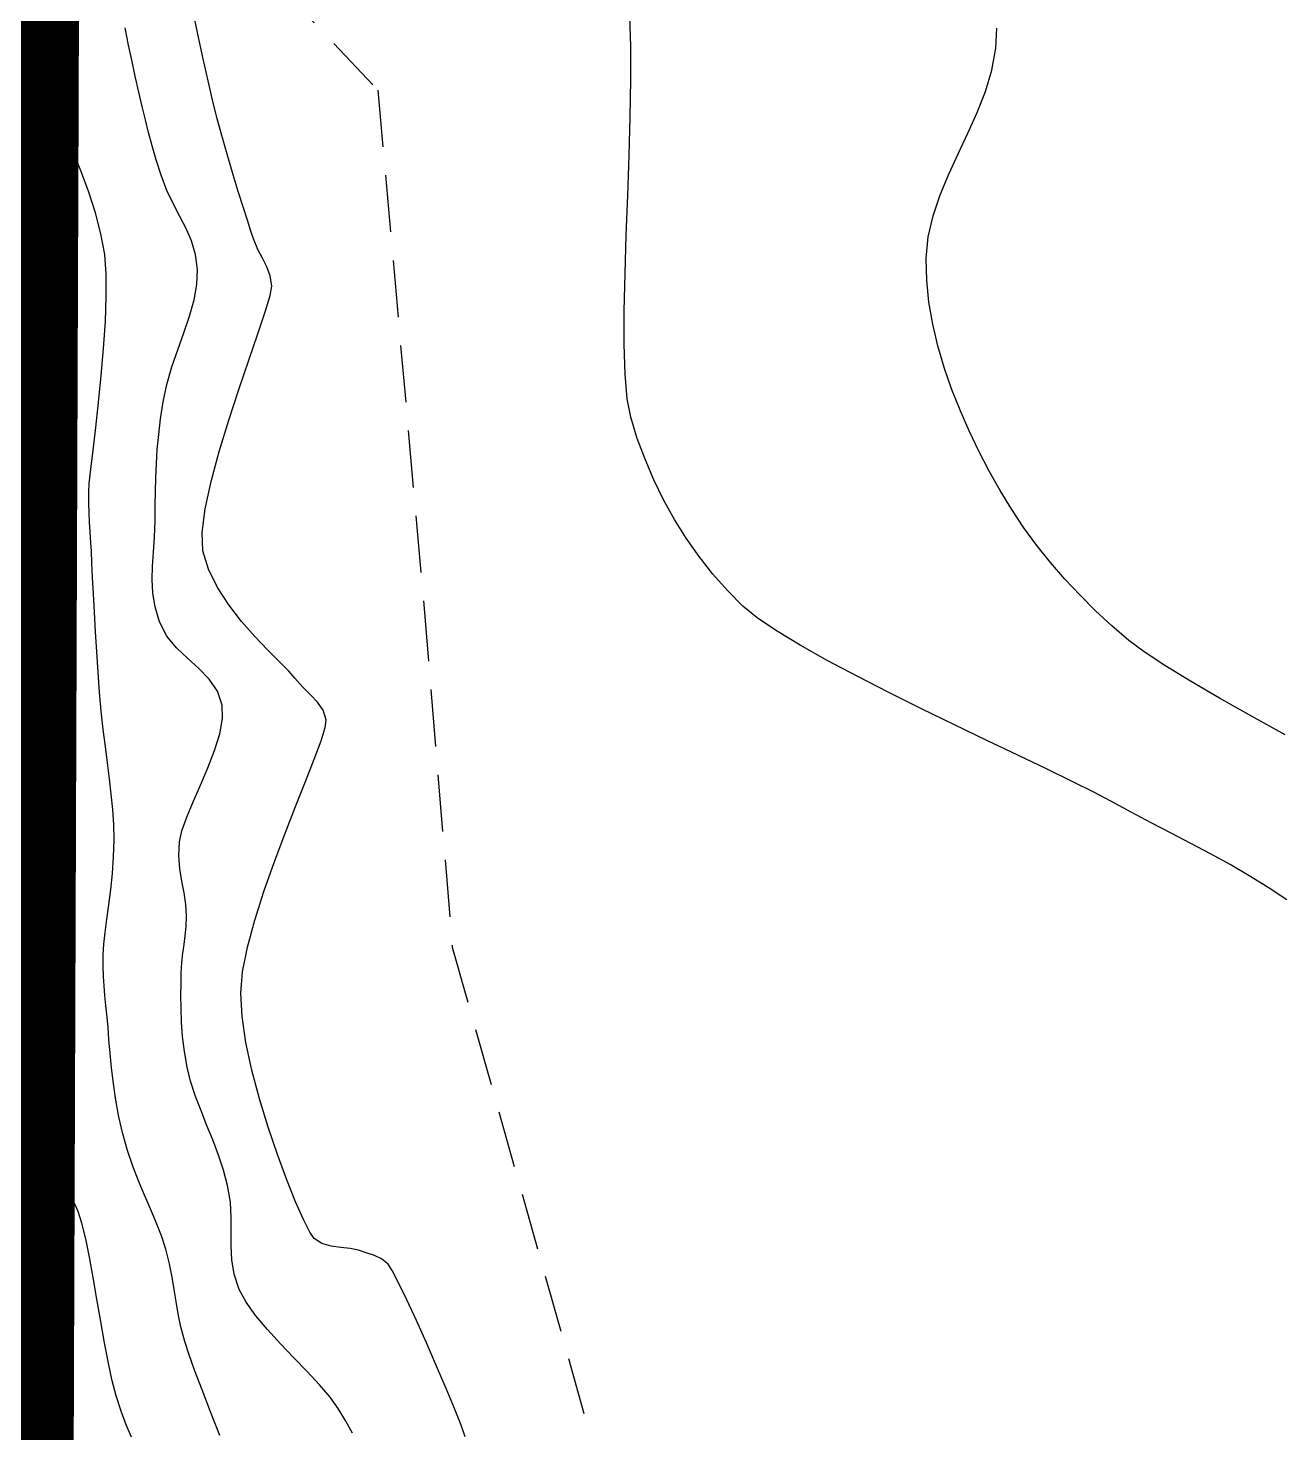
# Model space of a CAD drawing. Header units: feet. Extents: x 26064 to 27719, y 16802 to 28989.
# Drawn here: x 26248.6 to 26317.5, y 17621.1 to 17698.2 of the extents above; entities that cross this region are included whole.
import ezdxf

# ---------------------------------------------------------------- set-up
doc = ezdxf.new("R2010")
doc.units = ezdxf.units.FT
doc.header["$LTSCALE"] = 50
doc.header["$MEASUREMENT"] = 0
for name, pattern in [('DASHED', [0.75, 0.5, -0.25]), ('HIDDEN', [0.375, 0.25, -0.125]), ('HIDN25', [0.0938, 0.0625, -0.0313])]:
    doc.linetypes.add(name, pattern=pattern)
for name, color, linetype in [('CONT-MJR', 160, 'HIDDEN'), ('CONT-MNR', 55, 'HIDN25'), ('DEMO-UTILITY', 1, 'Continuous')]:
    doc.layers.add(name, color=color, linetype=linetype)

msp = doc.modelspace()

# ---------------------------------------------------------------- linework, layer by layer
at = {"layer": 'CONT-MJR', "color": 7}
for p, q in [((26257.87353, 17697.82566, 635), (26257.58428, 17699.24015, 635)), ((26258.15848, 17696.48231, 635), (26257.87353, 17697.82566, 635)), ((26258.42782, 17695.26515, 635), (26258.15848, 17696.48231, 635)), ((26258.67028, 17694.22921, 635), (26258.42782, 17695.26515, 635)), ((26258.93381, 17693.18794, 635), (26258.67028, 17694.22921, 635)), ((26259.21724, 17692.13979, 635), (26258.93381, 17693.18794, 635)), ((26259.51071, 17691.10832, 635), (26259.21724, 17692.13979, 635)), ((26259.80438, 17690.11709, 635), (26259.51071, 17691.10832, 635)), ((26260.08836, 17689.18967, 635), (26259.80438, 17690.11709, 635)), ((26260.3528, 17688.3496, 635), (26260.08836, 17689.18967, 635)), ((26260.58785, 17687.62047, 635), (26260.3528, 17688.3496, 635)), ((26260.78363, 17687.02582, 635), (26260.58785, 17687.62047, 635)), ((26260.93028, 17686.58921, 635), (26260.78363, 17687.02582, 635)), ((26261.16508, 17686.01816, 635), (26260.93028, 17686.58921, 635)), ((26261.41793, 17685.52787, 635), (26261.16508, 17686.01816, 635)), ((26261.65304, 17685.0641, 635), (26261.41793, 17685.52787, 635)), ((26261.83464, 17684.57263, 635), (26261.65304, 17685.0641, 635)), ((26261.92695, 17683.99921, 635), (26261.83464, 17684.57263, 635)), ((26261.57287, 17682.59749, 635), (26261.83944, 17683.49251, 635)), ((26261.83944, 17683.49251, 635), (26261.92695, 17683.99921, 635)), ((26261.16986, 17681.38938, 635), (26261.57287, 17682.59749, 635)), ((26260.67305, 17679.9434, 635), (26261.16986, 17681.38938, 635)), ((26260.12507, 17678.33476, 635), (26260.67305, 17679.9434, 635)), ((26259.56856, 17676.63868, 635), (26260.12507, 17678.33476, 635)), ((26259.04616, 17674.93038, 635), (26259.56856, 17676.63868, 635)), ((26258.60049, 17673.28506, 635), (26259.04616, 17674.93038, 635)), ((26258.2742, 17671.77795, 635), (26258.60049, 17673.28506, 635)), ((26258.10992, 17670.48426, 635), (26258.2742, 17671.77795, 635)), ((26258.15028, 17669.47921, 635), (26258.10992, 17670.48426, 635)), ((26258.45264, 17668.4628, 635), (26258.15028, 17669.47921, 635)), ((26258.94142, 17667.4674, 635), (26258.45264, 17668.4628, 635)), ((26259.56445, 17666.50969, 635), (26258.94142, 17667.4674, 635)), ((26260.26956, 17665.60636, 635), (26259.56445, 17666.50969, 635)), ((26261.00458, 17664.77408, 635), (26260.26956, 17665.60636, 635)), ((26261.71733, 17664.02955, 635), (26261.00458, 17664.77408, 635)), ((26262.35564, 17663.38944, 635), (26261.71733, 17664.02955, 635)), ((26262.86735, 17662.87043, 635), (26262.35564, 17663.38944, 635)), ((26263.20028, 17662.48921, 635), (26262.86735, 17662.87043, 635)), ((26263.6231, 17661.99424, 635), (26263.20028, 17662.48921, 635)), ((26264.04906, 17661.57544, 635), (26263.6231, 17661.99424, 635)), ((26264.4356, 17661.17546, 635), (26264.04906, 17661.57544, 635)), ((26264.74019, 17660.73695, 635), (26264.4356, 17661.17546, 635)), ((26264.92028, 17660.20255, 635), (26264.74019, 17660.73695, 635)), ((26264.63401, 17659.04178, 635), (26264.86461, 17659.7789, 635)), ((26264.86461, 17659.7789, 635), (26264.92028, 17660.20255, 635)), ((26264.26262, 17658.04017, 635), (26264.63401, 17659.04178, 635)), ((26263.7846, 17656.82299, 635), (26264.26262, 17658.04017, 635)), ((26263.2341, 17655.43919, 635), (26263.7846, 17656.82299, 635)), ((26262.64528, 17653.93774, 635), (26263.2341, 17655.43919, 635)), ((26262.05229, 17652.36757, 635), (26262.64528, 17653.93774, 635)), ((26261.4893, 17650.77763, 635), (26262.05229, 17652.36757, 635)), ((26260.99044, 17649.21688, 635), (26261.4893, 17650.77763, 635)), ((26260.58989, 17647.73426, 635), (26260.99044, 17649.21688, 635)), ((26260.32178, 17646.37872, 635), (26260.58989, 17647.73426, 635)), ((26260.22028, 17645.19921, 635), (26260.32178, 17646.37872, 635)), ((26260.29381, 17643.93009, 635), (26260.22028, 17645.19921, 635)), ((26260.51048, 17642.50519, 635), (26260.29381, 17643.93009, 635)), ((26260.84208, 17640.97947, 635), (26260.51048, 17642.50519, 635)), ((26261.26045, 17639.40789, 635), (26260.84208, 17640.97947, 635)), ((26261.73738, 17637.84542, 635), (26261.26045, 17639.40789, 635)), ((26262.24468, 17636.34699, 635), (26261.73738, 17637.84542, 635)), ((26262.75418, 17634.96759, 635), (26262.24468, 17636.34699, 635)), ((26263.23767, 17633.76215, 635), (26262.75418, 17634.96759, 635)), ((26263.66698, 17632.78563, 635), (26263.23767, 17633.76215, 635)), ((26264.01391, 17632.093, 635), (26263.66698, 17632.78563, 635)), ((26264.25028, 17631.73921, 635), (26264.01391, 17632.093, 635)), ((26264.68003, 17631.46243, 635), (26264.25028, 17631.73921, 635)), ((26265.18349, 17631.32164, 635), (26264.68003, 17631.46243, 635)), ((26265.71506, 17631.25524, 635), (26265.18349, 17631.32164, 635)), ((26266.22919, 17631.20163, 635), (26265.71506, 17631.25524, 635)), ((26266.68028, 17631.09921, 635), (26266.22919, 17631.20163, 635)), ((26267.15282, 17630.94317, 635), (26266.68028, 17631.09921, 635)), ((26267.57074, 17630.80311, 635), (26267.15282, 17630.94317, 635)), ((26267.95093, 17630.6186, 635), (26267.57074, 17630.80311, 635)), ((26268.31028, 17630.32921, 635), (26267.95093, 17630.6186, 635)), ((26268.5303, 17629.9897, 635), (26268.31028, 17630.32921, 635)), ((26268.88445, 17629.31164, 635), (26268.5303, 17629.9897, 635)), ((26269.33939, 17628.37144, 635), (26268.88445, 17629.31164, 635)), ((26269.86175, 17627.24546, 635), (26269.33939, 17628.37144, 635)), ((26270.41817, 17626.0101, 635), (26269.86175, 17627.24546, 635)), ((26270.97529, 17624.74174, 635), (26270.41817, 17626.0101, 635)), ((26271.49975, 17623.51675, 635), (26270.97529, 17624.74174, 635)), ((26271.9582, 17622.41152, 635), (26271.49975, 17623.51675, 635)), ((26272.31728, 17621.50244, 635), (26271.9582, 17622.41152, 635)), ((26272.54361, 17620.86588, 635), (26272.31728, 17621.50244, 635))]:
    msp.add_line(p, q, dxfattribs=at)
at = {"layer": 'CONT-MNR', "color": 7}
for p, q in [((26262.10377, 17700.71599, 634), (26267.75329, 17694.75804, 634)), ((26281.63584, 17697.16675, 633), (26281.58236, 17698.79606, 633)), ((26301.65784, 17697.06463, 632), (26301.71452, 17698.16002, 632)), ((26254.26202, 17696.32084, 636), (26254.07374, 17697.21502, 636)), ((26249.45135, 17695.62417, 637), (26249.3258, 17696.14532, 637)), ((26281.59911, 17693.29652, 633), (26281.6371, 17695.31502, 633)), ((26267.75329, 17694.75804, 634), (26270.26389, 17666.53574, 634)), ((26300.63795, 17693.53185, 632), (26301.08663, 17694.68505, 632)), ((26250.06686, 17693.5688, 637), (26249.89811, 17694.02427, 637)), ((26300.12891, 17692.39421, 632), (26300.63795, 17693.53185, 632)), ((26250.68322, 17692.15289, 637), (26250.33785, 17692.93638, 637)), ((26255.16852, 17692.42228, 636), (26254.98945, 17693.12952, 636)), ((26251.07513, 17691.24422, 637), (26250.68322, 17692.15289, 637)), ((26255.36476, 17691.70257, 636), (26255.16852, 17692.42228, 636)), ((26255.59004, 17690.93517, 636), (26255.36476, 17691.70257, 636)), ((26281.45712, 17688.98172, 633), (26281.5348, 17691.16687, 633)), ((26251.88719, 17689.1549, 637), (26251.48574, 17690.23627, 637)), ((26256.52719, 17688.50489, 636), (26256.17397, 17689.24486, 636)), ((26252.55122, 17686.87552, 637), (26252.25163, 17688.02602, 637)), ((26257.22858, 17687.16502, 636), (26256.88803, 17687.82495, 636)), ((26297.94751, 17686.70786, 632), (26298.2144, 17687.86694, 632)), ((26297.86762, 17684.32483, 632), (26297.83784, 17685.52463, 632)), ((26281.27342, 17682.64958, 633), (26281.31349, 17684.66744, 633)), ((26257.66331, 17683.24184, 636), (26257.81972, 17684.09288, 636)), ((26252.69839, 17680.58744, 637), (26252.79654, 17682.05555, 637)), ((26298.47662, 17680.72587, 632), (26298.19518, 17681.92195, 632)), ((26256.4486, 17679.56492, 636), (26256.773, 17680.51333, 636)), ((26281.32154, 17679.17063, 633), (26281.27179, 17680.79877, 633)), ((26252.41885, 17677.62458, 637), (26252.56787, 17679.09164, 637)), ((26255.96126, 17677.64491, 636), (26256.16675, 17678.60682, 636)), ((26252.26519, 17676.24271, 637), (26252.41885, 17677.62458, 637)), ((26255.82403, 17676.71943, 636), (26255.96126, 17677.64491, 636)), ((26251.9994, 17673.96029, 637), (26252.12075, 17675.00246, 637)), ((26255.5633, 17673.48841, 636), (26255.59579, 17674.25634, 636)), ((26283.4279, 17672.27758, 633), (26282.88881, 17673.37908, 633)), ((26251.88371, 17672.08785, 637), (26251.88145, 17672.69593, 637)), ((26255.53214, 17671.93977, 636), (26255.54384, 17672.72135, 636)), ((26284.02315, 17671.20444, 633), (26283.4279, 17672.27758, 633)), ((26251.93218, 17671.05647, 637), (26251.90243, 17671.55897, 637)), ((26251.96755, 17670.52751, 637), (26251.93218, 17671.05647, 637)), ((26255.49066, 17670.22715, 636), (26255.52293, 17671.12824, 636)), ((26284.6727, 17670.16453, 633), (26284.02315, 17671.20444, 633)), ((26252.02595, 17669.45262, 637), (26252.00311, 17669.91927, 637)), ((26285.37471, 17669.16274, 633), (26284.6727, 17670.16453, 633)), ((26255.3823, 17668.64033, 636), (26255.43455, 17669.40681, 636)), ((26252.14128, 17667.11016, 637), (26252.09523, 17668.02048, 637)), ((26255.36164, 17667.90079, 636), (26255.3823, 17668.64033, 636)), ((26255.5259, 17666.39498, 636), (26255.40027, 17667.16131, 636)), ((26270.26389, 17666.53574, 634), (26271.83316, 17647.72094, 634)), ((26307.13734, 17666.1879, 632), (26306.27833, 17667.04139, 632)), ((26252.25528, 17665.03892, 637), (26252.1947, 17666.10711, 637)), ((26255.76626, 17665.57491, 636), (26255.5259, 17666.39498, 636)), ((26256.1642, 17664.79796, 636), (26255.76626, 17665.57491, 636)), ((26308.95784, 17664.56463, 632), (26308.03078, 17665.36248, 632)), ((26256.70103, 17664.14557, 636), (26256.1642, 17664.79796, 636)), ((26257.3121, 17663.56774, 636), (26256.70103, 17664.14557, 636)), ((26309.79836, 17663.93534, 632), (26308.95784, 17664.56463, 632)), ((26295.78674, 17661.70326, 633), (26294.04588, 17662.59125, 633)), ((26312.33298, 17662.32904, 632), (26310.93958, 17663.18269, 632)), ((26258.94451, 17661.78137, 636), (26258.49847, 17662.43565, 636)), ((26252.9113, 17657.83779, 637), (26252.79497, 17658.73912, 637)), ((26258.42237, 17657.56989, 636), (26258.78694, 17658.51775, 636)), ((26257.25867, 17654.8546, 636), (26257.61506, 17655.70345, 636)), ((26253.27145, 17653.6226, 637), (26253.25131, 17654.45633, 637)), ((26311.27589, 17653.98616, 633), (26310.18102, 17654.55586, 633)), ((26256.88582, 17652.02575, 636), (26256.82864, 17652.73726, 636)), ((26314.51011, 17652.25563, 633), (26313.44225, 17652.84444, 633)), ((26257.11266, 17650.70824, 636), (26256.99232, 17651.3534, 636)), ((26316.60609, 17651.00015, 633), (26315.56533, 17651.64367, 633)), ((26257.25293, 17649.45158, 636), (26257.21136, 17650.07829, 636)), ((26257.23317, 17648.86894, 636), (26257.25293, 17649.45158, 636)), ((26257.11303, 17647.87767, 636), (26257.18154, 17648.35593, 636)), ((26271.83316, 17647.72094, 634), (26279.36572, 17621.0667, 634)), ((26252.69393, 17646.12723, 637), (26252.67701, 17646.68819, 637)), ((26252.77178, 17645.08095, 637), (26252.72636, 17645.60396, 637)), ((26252.82765, 17644.52075, 637), (26252.77178, 17645.08095, 637)), ((26256.97638, 17643.62068, 636), (26256.94806, 17644.37545, 636)), ((26252.94113, 17643.31966, 637), (26252.89145, 17643.88593, 637)), ((26257.03472, 17642.82467, 636), (26256.97638, 17643.62068, 636)), ((26257.13178, 17641.99641, 636), (26257.03472, 17642.82467, 636)), ((26253.37019, 17639.33816, 637), (26253.23851, 17640.23951, 637)), ((26258.02535, 17638.79448, 636), (26257.72276, 17639.59623, 636)), ((26253.53788, 17638.41324, 637), (26253.37019, 17639.33816, 637)), ((26258.35334, 17637.97906, 636), (26258.02535, 17638.79448, 636)), ((26258.68606, 17637.15344, 636), (26258.35334, 17637.97906, 636)), ((26249.1915, 17636.6483, 638), (26248.90526, 17637.34058, 638)), ((26254.30057, 17635.71794, 637), (26254.00532, 17636.57354, 637)), ((26254.62032, 17634.90374, 637), (26254.30057, 17635.71794, 637)), ((26250.26986, 17635.02556, 638), (26249.89129, 17635.53166, 638)), ((26250.64421, 17634.49976, 638), (26250.26986, 17635.02556, 638)), ((26255.27922, 17633.36476, 637), (26254.95105, 17634.12225, 637)), ((26251.51232, 17632.58037, 638), (26251.31026, 17633.22558, 638)), ((26255.87378, 17631.88697, 637), (26255.59131, 17632.62257, 637)), ((26259.69718, 17632.10724, 636), (26259.70138, 17632.89972, 636)), ((26256.11311, 17631.14927, 637), (26255.87378, 17631.88697, 637)), ((26256.31871, 17630.34959, 637), (26256.11311, 17631.14927, 637)), ((26252.12493, 17629.5945, 638), (26251.91957, 17630.71806, 638)), ((26259.86604, 17629.7809, 636), (26259.73048, 17630.5711, 636)), ((26252.33157, 17628.40501, 638), (26252.12493, 17629.5945, 638)), ((26260.52313, 17628.24591, 636), (26260.14626, 17628.94491, 636)), ((26252.53957, 17627.19637, 638), (26252.33157, 17628.40501, 638)), ((26256.78695, 17627.60772, 637), (26256.67403, 17628.28489, 637)), ((26252.74902, 17626.01534, 638), (26252.53957, 17627.19637, 638)), ((26256.93793, 17626.88588, 637), (26256.78695, 17627.60772, 637)), ((26257.37106, 17625.41945, 637), (26257.15145, 17626.08927, 637)), ((26257.69403, 17624.51828, 637), (26257.37106, 17625.41945, 637)), ((26263.87029, 17624.43645, 636), (26263.14309, 17625.19206, 636)), ((26258.09948, 17623.43688, 637), (26257.69403, 17624.51828, 637)), ((26264.544, 17623.71292, 636), (26263.87029, 17624.43645, 636)), ((26253.38693, 17623.10558, 638), (26253.17261, 17623.92318, 638)), ((26265.12306, 17623.03592, 636), (26264.544, 17623.71292, 636)), ((26253.65922, 17622.26497, 638), (26253.38693, 17623.10558, 638)), ((26265.56626, 17622.41991, 636), (26265.12306, 17623.03592, 636)), ((26254.22219, 17620.8333, 638), (26253.9378, 17621.51779, 638))]:
    msp.add_line(p, q, dxfattribs=at)
at = {"layer": 'CONT-MNR', "color": 7, "extrusion": (0.979913, 0.199426, 0)}
msp.add_line((26254.07374, 17697.21502, 636), (26253.87799, 17698.17684, 636), dxfattribs=at)
at = {"layer": 'CONT-MNR', "color": 7, "extrusion": (0.977384, 0.211471, 0)}
msp.add_line((26249.062, 17697.30959, 637), (26248.93266, 17697.90735, 637), dxfattribs=at)
at = {"layer": 'CONT-MNR', "color": 7, "extrusion": (0.97587, 0.218352, 0)}
msp.add_line((26249.18811, 17696.74593, 637), (26249.062, 17697.30959, 637), dxfattribs=at)
at = {"layer": 'CONT-MNR', "color": 7, "extrusion": (0.974717, 0.223445, 0)}
msp.add_line((26249.3258, 17696.14532, 637), (26249.18811, 17696.74593, 637), dxfattribs=at)
at = {"layer": 'CONT-MNR', "color": 7, "extrusion": (1, 0.000682944, 0)}
msp.add_line((26281.6371, 17695.31502, 633), (26281.63584, 17697.16675, 633), dxfattribs=at)
at = {"layer": 'CONT-MNR', "color": 7, "extrusion": (0.983839, -0.179056, 0)}
msp.add_line((26301.43868, 17695.86044, 632), (26301.65784, 17697.06463, 632), dxfattribs=at)
at = {"layer": 'CONT-MNR', "color": 7, "extrusion": (0.976679, 0.214705, 0)}
msp.add_line((26254.43626, 17695.52824, 636), (26254.26202, 17696.32084, 636), dxfattribs=at)
at = {"layer": 'CONT-MNR', "color": 7, "extrusion": (0.957953, -0.286925, 0)}
msp.add_line((26301.08663, 17694.68505, 632), (26301.43868, 17695.86044, 632), dxfattribs=at)
at = {"layer": 'CONT-MNR', "color": 7, "extrusion": (0.968048, 0.250764, 0)}
msp.add_line((26249.57906, 17695.13115, 637), (26249.45135, 17695.62417, 637), dxfattribs=at)
at = {"layer": 'CONT-MNR', "color": 7, "extrusion": (0.963146, 0.268978, 0)}
msp.add_line((26249.72322, 17694.61496, 637), (26249.57906, 17695.13115, 637), dxfattribs=at)
at = {"layer": 'CONT-MNR', "color": 7, "extrusion": (0.975436, 0.220284, 0)}
msp.add_line((26254.63521, 17694.6473, 636), (26254.43626, 17695.52824, 636), dxfattribs=at)
at = {"layer": 'CONT-MNR', "color": 7, "extrusion": (0.958854, 0.283899, 0)}
msp.add_line((26249.89811, 17694.02427, 637), (26249.72322, 17694.61496, 637), dxfattribs=at)
at = {"layer": 'CONT-MNR', "color": 7, "extrusion": (0.974764, 0.22324, 0)}
msp.add_line((26254.81564, 17693.85946, 636), (26254.63521, 17694.6473, 636), dxfattribs=at)
at = {"layer": 'CONT-MNR', "color": 7, "extrusion": (0.919173, 0.393854, 0)}
msp.add_line((26250.33785, 17692.93638, 637), (26250.06686, 17693.5688, 637), dxfattribs=at)
at = {"layer": 'CONT-MNR', "color": 7, "extrusion": (0.972802, 0.231637, 0)}
msp.add_line((26254.98945, 17693.12952, 636), (26254.81564, 17693.85946, 636), dxfattribs=at)
at = {"layer": 'CONT-MNR', "color": 7, "extrusion": (0.999544, -0.030183, 0)}
msp.add_line((26281.5348, 17691.16687, 633), (26281.59911, 17693.29652, 633), dxfattribs=at)
at = {"layer": 'CONT-MNR', "color": 7, "extrusion": (0.904203, -0.427103, 0)}
msp.add_line((26299.59577, 17691.26552, 632), (26300.12891, 17692.39421, 632), dxfattribs=at)
at = {"layer": 'CONT-MNR', "color": 7, "extrusion": (0.926107, 0.377262, 0)}
msp.add_line((26251.48574, 17690.23627, 637), (26251.07513, 17691.24422, 637), dxfattribs=at)
at = {"layer": 'CONT-MNR', "color": 7, "extrusion": (0.907617, -0.419799, 0)}
msp.add_line((26299.07479, 17690.13915, 632), (26299.59577, 17691.26552, 632), dxfattribs=at)
at = {"layer": 'CONT-MNR', "color": 7, "extrusion": (0.954316, 0.2988, 0)}
msp.add_line((26255.85626, 17690.08491, 636), (26255.59004, 17690.93517, 636), dxfattribs=at)
at = {"layer": 'CONT-MNR', "color": 7, "extrusion": (0.935341, 0.353748, 0)}
msp.add_line((26256.17397, 17689.24486, 636), (26255.85626, 17690.08491, 636), dxfattribs=at)
at = {"layer": 'CONT-MNR', "color": 7, "extrusion": (0.922659, -0.385616, 0)}
msp.add_line((26298.60225, 17689.0085, 632), (26299.07479, 17690.13915, 632), dxfattribs=at)
at = {"layer": 'CONT-MNR', "color": 7, "extrusion": (0.951637, 0.307224, 0)}
msp.add_line((26252.25163, 17688.02602, 637), (26251.88719, 17689.1549, 637), dxfattribs=at)
at = {"layer": 'CONT-MNR', "color": 7, "extrusion": (0.999362, -0.035714, 0)}
msp.add_line((26281.37904, 17686.79669, 633), (26281.45712, 17688.98172, 633), dxfattribs=at)
at = {"layer": 'CONT-MNR', "color": 7, "extrusion": (0.946844, -0.321694, 0)}
msp.add_line((26298.2144, 17687.86694, 632), (26298.60225, 17689.0085, 632), dxfattribs=at)
at = {"layer": 'CONT-MNR', "color": 7, "extrusion": (0.883321, 0.468769, 0)}
msp.add_line((26256.88803, 17687.82495, 636), (26256.52719, 17688.50489, 636), dxfattribs=at)
at = {"layer": 'CONT-MNR', "color": 7, "extrusion": (0.984098, 0.177624, 0)}
msp.add_line((26252.75811, 17685.72927, 637), (26252.55122, 17686.87552, 637), dxfattribs=at)
at = {"layer": 'CONT-MNR', "color": 7, "extrusion": (0.918672, 0.395021, 0)}
msp.add_line((26257.52096, 17686.48506, 636), (26257.22858, 17687.16502, 636), dxfattribs=at)
at = {"layer": 'CONT-MNR', "color": 7, "extrusion": (0.959838, 0.280554, 0)}
msp.add_line((26257.73726, 17685.74503, 636), (26257.52096, 17686.48506, 636), dxfattribs=at)
at = {"layer": 'CONT-MNR', "color": 7, "extrusion": (0.999526, -0.030771, 0)}
msp.add_line((26281.31349, 17684.66744, 633), (26281.37904, 17686.79669, 633), dxfattribs=at)
at = {"layer": 'CONT-MNR', "color": 7, "extrusion": (0.995732, -0.092288, 0)}
msp.add_line((26297.83784, 17685.52463, 632), (26297.94751, 17686.70786, 632), dxfattribs=at)
at = {"layer": 'CONT-MNR', "color": 7, "extrusion": (0.996932, 0.078271, 0)}
msp.add_line((26252.84027, 17684.6829, 637), (26252.75811, 17685.72927, 637), dxfattribs=at)
at = {"layer": 'CONT-MNR', "color": 7, "extrusion": (0.991179, 0.132532, 0)}
msp.add_line((26257.8496, 17684.90491, 636), (26257.73726, 17685.74503, 636), dxfattribs=at)
at = {"layer": 'CONT-MNR', "color": 7, "extrusion": (0.999978, 0.006584, 0)}
msp.add_line((26252.84845, 17683.43952, 637), (26252.84027, 17684.6829, 637), dxfattribs=at)
at = {"layer": 'CONT-MNR', "color": 7, "extrusion": (0.999324, -0.036764, 0)}
msp.add_line((26257.81972, 17684.09288, 636), (26257.8496, 17684.90491, 636), dxfattribs=at)
at = {"layer": 'CONT-MNR', "color": 7, "extrusion": (0.994903, 0.10084, 0)}
msp.add_line((26297.98946, 17683.12277, 632), (26297.86762, 17684.32483, 632), dxfattribs=at)
at = {"layer": 'CONT-MNR', "color": 7, "extrusion": (0.999297, -0.037485, 0)}
msp.add_line((26252.79654, 17682.05555, 637), (26252.84845, 17683.43952, 637), dxfattribs=at)
at = {"layer": 'CONT-MNR', "color": 7, "extrusion": (0.96252, -0.271212, 0)}
msp.add_line((26257.41417, 17682.35766, 636), (26257.66331, 17683.24184, 636), dxfattribs=at)
at = {"layer": 'CONT-MNR', "color": 7, "extrusion": (1, -0.000882303, 0)}
msp.add_line((26281.27179, 17680.79877, 633), (26281.27342, 17682.64958, 633), dxfattribs=at)
at = {"layer": 'CONT-MNR', "color": 7, "extrusion": (0.985641, 0.168857, 0)}
msp.add_line((26298.19518, 17681.92195, 632), (26297.98946, 17683.12277, 632), dxfattribs=at)
at = {"layer": 'CONT-MNR', "color": 7, "extrusion": (0.947358, -0.320177, 0)}
msp.add_line((26257.10613, 17681.4462, 636), (26257.41417, 17682.35766, 636), dxfattribs=at)
at = {"layer": 'CONT-MNR', "color": 7, "extrusion": (0.941754, -0.336303, 0)}
msp.add_line((26256.773, 17680.51333, 636), (26257.10613, 17681.4462, 636), dxfattribs=at)
at = {"layer": 'CONT-MNR', "color": 7, "extrusion": (0.996215, -0.086926, 0)}
msp.add_line((26252.56787, 17679.09164, 637), (26252.69839, 17680.58744, 637), dxfattribs=at)
at = {"layer": 'CONT-MNR', "color": 7, "extrusion": (0.959449, 0.281881, 0)}
msp.add_line((26298.8256, 17679.53802, 632), (26298.47662, 17680.72587, 632), dxfattribs=at)
at = {"layer": 'CONT-MNR', "color": 7, "extrusion": (0.95935, -0.282219, 0)}
msp.add_line((26256.16675, 17678.60682, 636), (26256.4486, 17679.56492, 636), dxfattribs=at)
at = {"layer": 'CONT-MNR', "color": 7, "extrusion": (0.944677, 0.328003, 0)}
msp.add_line((26299.23396, 17678.3619, 632), (26298.8256, 17679.53802, 632), dxfattribs=at)
at = {"layer": 'CONT-MNR', "color": 7, "extrusion": (0.996448, 0.084216, 0)}
msp.add_line((26281.43562, 17677.82079, 633), (26281.32154, 17679.17063, 633), dxfattribs=at)
at = {"layer": 'CONT-MNR', "color": 7, "extrusion": (0.929792, 0.368085, 0)}
msp.add_line((26299.69354, 17677.201, 632), (26299.23396, 17678.3619, 632), dxfattribs=at)
at = {"layer": 'CONT-MNR', "color": 7, "extrusion": (0.982717, 0.185116, 0)}
msp.add_line((26281.62698, 17676.80491, 633), (26281.43562, 17677.82079, 633), dxfattribs=at)
at = {"layer": 'CONT-MNR', "color": 7, "extrusion": (0.992933, -0.118677, 0)}
msp.add_line((26255.72089, 17675.85644, 636), (26255.82403, 17676.71943, 636), dxfattribs=at)
at = {"layer": 'CONT-MNR', "color": 7, "extrusion": (0.95498, 0.296672, 0)}
msp.add_line((26281.9865, 17675.64763, 633), (26281.62698, 17676.80491, 633), dxfattribs=at)
at = {"layer": 'CONT-MNR', "color": 7, "extrusion": (0.915297, 0.402779, 0)}
msp.add_line((26300.19615, 17676.05883, 632), (26299.69354, 17677.201, 632), dxfattribs=at)
at = {"layer": 'CONT-MNR', "color": 7, "extrusion": (0.993287, -0.115677, 0)}
msp.add_line((26252.12075, 17675.00246, 637), (26252.26519, 17676.24271, 637), dxfattribs=at)
at = {"layer": 'CONT-MNR', "color": 7, "extrusion": (0.995876, -0.090723, 0)}
msp.add_line((26255.64656, 17675.04055, 636), (26255.72089, 17675.85644, 636), dxfattribs=at)
at = {"layer": 'CONT-MNR', "color": 7, "extrusion": (0.901551, 0.432673, 0)}
msp.add_line((26300.73364, 17674.93887, 632), (26300.19615, 17676.05883, 632), dxfattribs=at)
at = {"layer": 'CONT-MNR', "color": 7, "extrusion": (0.997911, -0.064608, 0)}
msp.add_line((26255.59579, 17674.25634, 636), (26255.64656, 17675.04055, 636), dxfattribs=at)
at = {"layer": 'CONT-MNR', "color": 7, "extrusion": (0.938367, 0.345641, 0)}
msp.add_line((26282.40773, 17674.50406, 633), (26281.9865, 17675.64763, 633), dxfattribs=at)
at = {"layer": 'CONT-MNR', "color": 7, "extrusion": (0.88881, 0.458275, 0)}
msp.add_line((26301.29784, 17673.84463, 632), (26300.73364, 17674.93887, 632), dxfattribs=at)
at = {"layer": 'CONT-MNR', "color": 7, "extrusion": (0.919455, 0.393194, 0)}
msp.add_line((26282.88881, 17673.37908, 633), (26282.40773, 17674.50406, 633), dxfattribs=at)
at = {"layer": 'CONT-MNR', "color": 7, "extrusion": (0.99431, -0.106529, 0)}
msp.add_line((26251.91502, 17673.17264, 637), (26251.9994, 17673.96029, 637), dxfattribs=at)
at = {"layer": 'CONT-MNR', "color": 7, "extrusion": (0.999678, -0.025363, 0)}
msp.add_line((26255.54384, 17672.72135, 636), (26255.5633, 17673.48841, 636), dxfattribs=at)
at = {"layer": 'CONT-MNR', "color": 7, "extrusion": (0.872788, 0.4881, 0)}
msp.add_line((26301.89301, 17672.78039, 632), (26301.29784, 17673.84463, 632), dxfattribs=at)
at = {"layer": 'CONT-MNR', "color": 7, "extrusion": (0.99753, -0.070241, 0)}
msp.add_line((26251.88145, 17672.69593, 637), (26251.91502, 17673.17264, 637), dxfattribs=at)
at = {"layer": 'CONT-MNR', "color": 7, "extrusion": (0.851714, 0.524007, 0)}
msp.add_line((26302.52831, 17671.74778, 632), (26301.89301, 17672.78039, 632), dxfattribs=at)
at = {"layer": 'CONT-MNR', "color": 7, "extrusion": (0.999374, 0.03537, 0)}
msp.add_line((26251.90243, 17671.55897, 637), (26251.88371, 17672.08785, 637), dxfattribs=at)
at = {"layer": 'CONT-MNR', "color": 7, "extrusion": (0.999936, -0.011349, 0)}
msp.add_line((26255.52293, 17671.12824, 636), (26255.53214, 17671.93977, 636), dxfattribs=at)
at = {"layer": 'CONT-MNR', "color": 7, "extrusion": (0.82938, 0.558685, 0)}
msp.add_line((26303.20293, 17670.74629, 632), (26302.52831, 17671.74778, 632), dxfattribs=at)
at = {"layer": 'CONT-MNR', "color": 7, "extrusion": (0.998295, 0.05837, 0)}
msp.add_line((26252.00311, 17669.91927, 637), (26251.96755, 17670.52751, 637), dxfattribs=at)
at = {"layer": 'CONT-MNR', "color": 7, "extrusion": (0.805949, 0.591985, 0)}
msp.add_line((26303.91606, 17669.77542, 632), (26303.20293, 17670.74629, 632), dxfattribs=at)
at = {"layer": 'CONT-MNR', "color": 7, "extrusion": (0.997669, -0.068243, 0)}
msp.add_line((26255.43455, 17669.40681, 636), (26255.49066, 17670.22715, 636), dxfattribs=at)
at = {"layer": 'CONT-MNR', "color": 7, "extrusion": (0.781597, 0.623784, 0)}
msp.add_line((26304.66688, 17668.83465, 632), (26303.91606, 17669.77542, 632), dxfattribs=at)
at = {"layer": 'CONT-MNR', "color": 7, "extrusion": (0.998854, 0.047861, 0)}
msp.add_line((26252.05672, 17668.8105, 637), (26252.02595, 17669.45262, 637), dxfattribs=at)
at = {"layer": 'CONT-MNR', "color": 7, "extrusion": (0.998814, 0.048685, 0)}
msp.add_line((26252.09523, 17668.02048, 637), (26252.05672, 17668.8105, 637), dxfattribs=at)
at = {"layer": 'CONT-MNR', "color": 7, "extrusion": (0.786603, 0.617459, 0)}
msp.add_line((26286.12733, 17668.20396, 633), (26285.37471, 17669.16274, 633), dxfattribs=at)
at = {"layer": 'CONT-MNR', "color": 7, "extrusion": (0.756504, 0.653989, 0)}
msp.add_line((26305.45457, 17667.92347, 632), (26304.66688, 17668.83465, 632), dxfattribs=at)
at = {"layer": 'CONT-MNR', "color": 7, "extrusion": (0.750804, 0.660525, 0)}
msp.add_line((26286.9287, 17667.29305, 633), (26286.12733, 17668.20396, 633), dxfattribs=at)
at = {"layer": 'CONT-MNR', "color": 7, "extrusion": (0.998638, 0.052168, 0)}
msp.add_line((26255.40027, 17667.16131, 636), (26255.36164, 17667.90079, 636), dxfattribs=at)
at = {"layer": 'CONT-MNR', "color": 7, "extrusion": (0.711181, 0.703009, 0)}
msp.add_line((26287.77698, 17666.43491, 633), (26286.9287, 17667.29305, 633), dxfattribs=at)
at = {"layer": 'CONT-MNR', "color": 7, "extrusion": (0.730855, 0.682533, 0)}
msp.add_line((26306.27833, 17667.04139, 632), (26305.45457, 17667.92347, 632), dxfattribs=at)
at = {"layer": 'CONT-MNR', "color": 7, "extrusion": (0.998585, 0.053177, 0)}
msp.add_line((26252.1947, 17666.10711, 637), (26252.14128, 17667.11016, 637), dxfattribs=at)
at = {"layer": 'CONT-MNR', "color": 7, "extrusion": (-0.633974, -0.773354, 0)}
msp.add_line((26288.55561, 17665.79662, 633), (26287.77698, 17666.43491, 633), dxfattribs=at)
at = {"layer": 'CONT-MNR', "color": 7, "extrusion": (0.560755, 0.827982, 0)}
msp.add_line((26289.61694, 17665.07782, 633), (26288.55561, 17665.79662, 633), dxfattribs=at)
at = {"layer": 'CONT-MNR', "color": 7, "extrusion": (-0.678593, -0.734515, 0)}
msp.add_line((26308.03078, 17665.36248, 632), (26307.13734, 17666.1879, 632), dxfattribs=at)
at = {"layer": 'CONT-MNR', "color": 7, "extrusion": (0.998139, 0.060982, 0)}
msp.add_line((26252.32284, 17663.93316, 637), (26252.25528, 17665.03892, 637), dxfattribs=at)
at = {"layer": 'CONT-MNR', "color": 7, "extrusion": (-0.516755, -0.856133, 0)}
msp.add_line((26290.91585, 17664.29381, 633), (26289.61694, 17665.07782, 633), dxfattribs=at)
at = {"layer": 'CONT-MNR', "color": 7, "extrusion": (-0.488064, -0.872808, 0)}
msp.add_line((26292.4072, 17663.45986, 633), (26290.91585, 17664.29381, 633), dxfattribs=at)
at = {"layer": 'CONT-MNR', "color": 7, "extrusion": (0.997788, 0.066483, 0)}
msp.add_line((26252.39718, 17662.81741, 637), (26252.32284, 17663.93316, 637), dxfattribs=at)
at = {"layer": 'CONT-MNR', "color": 7, "extrusion": (-0.665421, -0.746468, 0)}
msp.add_line((26257.93279, 17663.01444, 636), (26257.3121, 17663.56774, 636), dxfattribs=at)
at = {"layer": 'CONT-MNR', "color": 7, "extrusion": (-0.468341, -0.883548, 0)}
msp.add_line((26294.04588, 17662.59125, 633), (26292.4072, 17663.45986, 633), dxfattribs=at)
at = {"layer": 'CONT-MNR', "color": 7, "extrusion": (-0.550557, -0.834798, 0)}
msp.add_line((26310.93958, 17663.18269, 632), (26309.79836, 17663.93534, 632), dxfattribs=at)
at = {"layer": 'CONT-MNR', "color": 7, "extrusion": (0.997295, 0.073503, 0)}
msp.add_line((26252.47811, 17661.71927, 637), (26252.39718, 17662.81741, 637), dxfattribs=at)
at = {"layer": 'CONT-MNR', "color": 7, "extrusion": (0.715156, 0.698965, 0)}
msp.add_line((26258.49847, 17662.43565, 636), (26257.93279, 17663.01444, 636), dxfattribs=at)
at = {"layer": 'CONT-MNR', "color": 7, "extrusion": (-0.504147, -0.863618, 0)}
msp.add_line((26313.93005, 17661.39674, 632), (26312.33298, 17662.32904, 632), dxfattribs=at)
at = {"layer": 'CONT-MNR', "color": 7, "extrusion": (0.996041, 0.088894, 0)}
msp.add_line((26252.57167, 17660.67099, 637), (26252.47811, 17661.71927, 637), dxfattribs=at)
at = {"layer": 'CONT-MNR', "color": 7, "extrusion": (0.948015, 0.318224, 0)}
msp.add_line((26259.20626, 17661.00158, 636), (26258.94451, 17661.78137, 636), dxfattribs=at)
at = {"layer": 'CONT-MNR', "color": 7, "extrusion": (-0.444476, -0.895791, 0)}
msp.add_line((26297.58467, 17660.81116, 633), (26295.78674, 17661.70326, 633), dxfattribs=at)
at = {"layer": 'CONT-MNR', "color": 7, "extrusion": (-0.491391, -0.870939, 0)}
msp.add_line((26315.68225, 17660.40813, 632), (26313.93005, 17661.39674, 632), dxfattribs=at)
at = {"layer": 'CONT-MNR', "color": 7, "extrusion": (0.994123, 0.108258, 0)}
msp.add_line((26252.67953, 17659.68057, 637), (26252.57167, 17660.67099, 637), dxfattribs=at)
at = {"layer": 'CONT-MNR', "color": 7, "extrusion": (0.983556, -0.180605, 0)}
msp.add_line((26259.0679, 17659.42889, 636), (26259.22206, 17660.26845, 636), dxfattribs=at)
at = {"layer": 'CONT-MNR', "color": 7, "extrusion": (0.999768, 0.021543, 0)}
msp.add_line((26259.22206, 17660.26845, 636), (26259.20626, 17661.00158, 636), dxfattribs=at)
at = {"layer": 'CONT-MNR', "color": 7, "extrusion": (0.437649, 0.899146, 0)}
msp.add_line((26299.39452, 17659.93023, 633), (26297.58467, 17660.81116, 633), dxfattribs=at)
at = {"layer": 'CONT-MNR', "color": 7, "extrusion": (-0.481994, -0.876175, 0)}
msp.add_line((26317.54108, 17659.38557, 632), (26315.68225, 17660.40813, 632), dxfattribs=at)
at = {"layer": 'CONT-MNR', "color": 7, "extrusion": (0.992565, 0.121716, 0)}
msp.add_line((26252.79497, 17658.73912, 637), (26252.67953, 17659.68057, 637), dxfattribs=at)
at = {"layer": 'CONT-MNR', "color": 7, "extrusion": (-0.433423, -0.901191, 0)}
msp.add_line((26301.17118, 17659.07576, 633), (26299.39452, 17659.93023, 633), dxfattribs=at)
at = {"layer": 'CONT-MNR', "color": 7, "extrusion": (0.955601, -0.294664, 0)}
msp.add_line((26258.78694, 17658.51775, 636), (26259.0679, 17659.42889, 636), dxfattribs=at)
at = {"layer": 'CONT-MNR', "color": 7, "extrusion": (-0.431671, -0.902031, 0)}
msp.add_line((26302.86951, 17658.26301, 633), (26301.17118, 17659.07576, 633), dxfattribs=at)
at = {"layer": 'CONT-MNR', "color": 7, "extrusion": (0.432636, 0.901569, 0)}
msp.add_line((26304.44439, 17657.50728, 633), (26302.86951, 17658.26301, 633), dxfattribs=at)
at = {"layer": 'CONT-MNR', "color": 7, "extrusion": (0.992031, 0.125997, 0)}
msp.add_line((26253.02181, 17656.96771, 637), (26252.9113, 17657.83779, 637), dxfattribs=at)
at = {"layer": 'CONT-MNR', "color": 7, "extrusion": (0.919846, -0.392279, 0)}
msp.add_line((26258.01735, 17656.62017, 636), (26258.42237, 17657.56989, 636), dxfattribs=at)
at = {"layer": 'CONT-MNR', "color": 7, "extrusion": (-0.437108, -0.899409, 0)}
msp.add_line((26305.85068, 17656.82383, 633), (26304.44439, 17657.50728, 633), dxfattribs=at)
at = {"layer": 'CONT-MNR', "color": 7, "extrusion": (0.993387, 0.114815, 0)}
msp.add_line((26253.11979, 17656.12002, 637), (26253.02181, 17656.96771, 637), dxfattribs=at)
at = {"layer": 'CONT-MNR', "color": 7, "extrusion": (0.915706, -0.401848, 0)}
msp.add_line((26257.61506, 17655.70345, 636), (26258.01735, 17656.62017, 636), dxfattribs=at)
at = {"layer": 'CONT-MNR', "color": 7, "extrusion": (-0.446971, -0.894548, 0)}
msp.add_line((26307.04325, 17656.22795, 633), (26305.85068, 17656.82383, 633), dxfattribs=at)
at = {"layer": 'CONT-MNR', "color": 7, "extrusion": (0.995575, 0.093971, 0)}
msp.add_line((26253.19853, 17655.28585, 637), (26253.11979, 17656.12002, 637), dxfattribs=at)
at = {"layer": 'CONT-MNR', "color": 7, "extrusion": (0.466934, 0.884292, 0)}
msp.add_line((26307.97698, 17655.73491, 633), (26307.04325, 17656.22795, 633), dxfattribs=at)
at = {"layer": 'CONT-MNR', "color": 7, "extrusion": (0.476923, 0.878945, 0)}
msp.add_line((26309.08078, 17655.13598, 633), (26307.97698, 17655.73491, 633), dxfattribs=at)
at = {"layer": 'CONT-MNR', "color": 7, "extrusion": (0.997981, 0.06351, 0)}
msp.add_line((26253.25131, 17654.45633, 637), (26253.19853, 17655.28585, 637), dxfattribs=at)
at = {"layer": 'CONT-MNR', "color": 7, "extrusion": (-0.466404, -0.884572, 0)}
msp.add_line((26310.18102, 17654.55586, 633), (26309.08078, 17655.13598, 633), dxfattribs=at)
at = {"layer": 'CONT-MNR', "color": 7, "extrusion": (0.976239, -0.216695, 0)}
msp.add_line((26256.85626, 17653.49991, 636), (26256.99134, 17654.10846, 636), dxfattribs=at)
at = {"layer": 'CONT-MNR', "color": 7, "extrusion": (0.941403, -0.337283, 0)}
msp.add_line((26256.99134, 17654.10846, 636), (26257.25867, 17654.8546, 636), dxfattribs=at)
at = {"layer": 'CONT-MNR', "color": 7, "extrusion": (0.999692, -0.024803, 0)}
msp.add_line((26253.24821, 17652.68578, 637), (26253.27145, 17653.6226, 637), dxfattribs=at)
at = {"layer": 'CONT-MNR', "color": 7, "extrusion": (0.999345, -0.036195, 0)}
msp.add_line((26256.82864, 17652.73726, 636), (26256.85626, 17653.49991, 636), dxfattribs=at)
at = {"layer": 'CONT-MNR', "color": 7, "extrusion": (-0.462688, -0.886521, 0)}
msp.add_line((26312.36358, 17653.41848, 633), (26311.27589, 17653.98616, 633), dxfattribs=at)
at = {"layer": 'CONT-MNR', "color": 7, "extrusion": (-0.469792, -0.882777, 0)}
msp.add_line((26313.44225, 17652.84444, 633), (26312.36358, 17653.41848, 633), dxfattribs=at)
at = {"layer": 'CONT-MNR', "color": 7, "extrusion": (0.997538, -0.070133, 0)}
msp.add_line((26253.18381, 17651.76987, 637), (26253.24821, 17652.68578, 637), dxfattribs=at)
at = {"layer": 'CONT-MNR', "color": 7, "extrusion": (0.987685, 0.156453, 0)}
msp.add_line((26256.99232, 17651.3534, 636), (26256.88582, 17652.02575, 636), dxfattribs=at)
at = {"layer": 'CONT-MNR', "color": 7, "extrusion": (-0.50168, -0.865053, 0)}
msp.add_line((26315.56533, 17651.64367, 633), (26314.51011, 17652.25563, 633), dxfattribs=at)
at = {"layer": 'CONT-MNR', "color": 7, "extrusion": (0.994601, -0.103774, 0)}
msp.add_line((26253.09157, 17650.88577, 637), (26253.18381, 17651.76987, 637), dxfattribs=at)
at = {"layer": 'CONT-MNR', "color": 7, "extrusion": (0.992041, -0.125918, 0)}
msp.add_line((26252.98477, 17650.04439, 637), (26253.09157, 17650.88577, 637), dxfattribs=at)
at = {"layer": 'CONT-MNR', "color": 7, "extrusion": (0.987948, 0.154784, 0)}
msp.add_line((26257.21136, 17650.07829, 636), (26257.11266, 17650.70824, 636), dxfattribs=at)
at = {"layer": 'CONT-MNR', "color": 7, "extrusion": (0.554959, 0.831878, 0)}
msp.add_line((26317.63058, 17650.3167, 633), (26316.60609, 17651.00015, 633), dxfattribs=at)
at = {"layer": 'CONT-MNR', "color": 7, "extrusion": (0.990725, -0.135882, 0)}
msp.add_line((26252.87673, 17649.25664, 637), (26252.98477, 17650.04439, 637), dxfattribs=at)
at = {"layer": 'CONT-MNR', "color": 7, "extrusion": (0.991306, -0.131576, 0)}
msp.add_line((26252.78074, 17648.53343, 637), (26252.87673, 17649.25664, 637), dxfattribs=at)
at = {"layer": 'CONT-MNR', "color": 7, "extrusion": (0.994973, -0.100142, 0)}
msp.add_line((26257.18154, 17648.35593, 636), (26257.23317, 17648.86894, 636), dxfattribs=at)
at = {"layer": 'CONT-MNR', "color": 7, "extrusion": (0.994107, -0.108407, 0)}
msp.add_line((26252.7101, 17647.88567, 637), (26252.78074, 17648.53343, 637), dxfattribs=at)
at = {"layer": 'CONT-MNR', "color": 7, "extrusion": (0.999998, -0.001741, 0)}
msp.add_line((26252.67701, 17646.68819, 637), (26252.67811, 17647.32427, 637), dxfattribs=at)
at = {"layer": 'CONT-MNR', "color": 7, "extrusion": (0.998381, -0.05688, 0)}
msp.add_line((26252.67811, 17647.32427, 637), (26252.7101, 17647.88567, 637), dxfattribs=at)
at = {"layer": 'CONT-MNR', "color": 7, "extrusion": (0.99384, -0.110824, 0)}
msp.add_line((26256.98539, 17646.8858, 636), (26257.04265, 17647.39926, 636), dxfattribs=at)
at = {"layer": 'CONT-MNR', "color": 7, "extrusion": (0.989351, -0.145547, 0)}
msp.add_line((26257.04265, 17647.39926, 636), (26257.11303, 17647.87767, 636), dxfattribs=at)
at = {"layer": 'CONT-MNR', "color": 7, "extrusion": (0.998756, -0.049872, 0)}
msp.add_line((26256.95626, 17646.30241, 636), (26256.98539, 17646.8858, 636), dxfattribs=at)
at = {"layer": 'CONT-MNR', "color": 7, "extrusion": (0.998085, 0.061861, 0)}
msp.add_line((26252.72636, 17645.60396, 637), (26252.69393, 17646.12723, 637), dxfattribs=at)
at = {"layer": 'CONT-MNR', "color": 7, "extrusion": (0.999962, -0.00873, 0)}
msp.add_line((26256.94106, 17645.07999, 636), (26256.9467, 17645.72531, 636), dxfattribs=at)
at = {"layer": 'CONT-MNR', "color": 7, "extrusion": (0.999863, -0.016571, 0)}
msp.add_line((26256.9467, 17645.72531, 636), (26256.95626, 17646.30241, 636), dxfattribs=at)
at = {"layer": 'CONT-MNR', "color": 7, "extrusion": (0.999951, 0.009926, 0)}
msp.add_line((26256.94806, 17644.37545, 636), (26256.94106, 17645.07999, 636), dxfattribs=at)
at = {"layer": 'CONT-MNR', "color": 7, "extrusion": (0.994988, 0.099999, 0)}
msp.add_line((26252.89145, 17643.88593, 637), (26252.82765, 17644.52075, 637), dxfattribs=at)
at = {"layer": 'CONT-MNR', "color": 7, "extrusion": (0.996812, 0.079789, 0)}
msp.add_line((26252.99414, 17642.65739, 637), (26252.94113, 17643.31966, 637), dxfattribs=at)
at = {"layer": 'CONT-MNR', "color": 7, "extrusion": (0.996446, 0.084237, 0)}
msp.add_line((26253.05702, 17641.91362, 637), (26252.99414, 17642.65739, 637), dxfattribs=at)
at = {"layer": 'CONT-MNR', "color": 7, "extrusion": (0.995254, 0.097314, 0)}
msp.add_line((26253.13629, 17641.10283, 637), (26253.05702, 17641.91362, 637), dxfattribs=at)
at = {"layer": 'CONT-MNR', "color": 7, "extrusion": (0.985908, 0.167286, 0)}
msp.add_line((26257.27626, 17641.14491, 636), (26257.13178, 17641.99641, 636), dxfattribs=at)
at = {"layer": 'CONT-MNR', "color": 7, "extrusion": (0.993064, 0.117575, 0)}
msp.add_line((26253.23851, 17640.23951, 637), (26253.13629, 17641.10283, 637), dxfattribs=at)
at = {"layer": 'CONT-MNR', "color": 7, "extrusion": (0.97047, 0.241222, 0)}
msp.add_line((26257.46618, 17640.38086, 636), (26257.27626, 17641.14491, 636), dxfattribs=at)
at = {"layer": 'CONT-MNR', "color": 7, "extrusion": (0.950472, 0.310809, 0)}
msp.add_line((26257.72276, 17639.59623, 636), (26257.46618, 17640.38086, 636), dxfattribs=at)
at = {"layer": 'CONT-MNR', "color": 7, "extrusion": (0.963771, 0.26673, 0)}
msp.add_line((26248.90526, 17637.34058, 638), (26248.70856, 17638.05131, 638), dxfattribs=at)
at = {"layer": 'CONT-MNR', "color": 7, "extrusion": (0.97559, 0.2196, 0)}
msp.add_line((26253.74811, 17637.47927, 637), (26253.53788, 17638.41324, 637), dxfattribs=at)
at = {"layer": 'CONT-MNR', "color": 7, "extrusion": (0.961963, 0.273181, 0)}
msp.add_line((26254.00532, 17636.57354, 637), (26253.74811, 17637.47927, 637), dxfattribs=at)
at = {"layer": 'CONT-MNR', "color": 7, "extrusion": (0.934589, 0.35573, 0)}
msp.add_line((26259.00288, 17636.32107, 636), (26258.68606, 17637.15344, 636), dxfattribs=at)
at = {"layer": 'CONT-MNR', "color": 7, "extrusion": (0.869675, 0.493624, 0)}
msp.add_line((26249.52601, 17636.05895, 638), (26249.1915, 17636.6483, 638), dxfattribs=at)
at = {"layer": 'CONT-MNR', "color": 7, "extrusion": (0.822015, 0.569465, 0)}
msp.add_line((26249.89129, 17635.53166, 638), (26249.52601, 17636.05895, 638), dxfattribs=at)
at = {"layer": 'CONT-MNR', "color": 7, "extrusion": (0.948094, 0.317991, 0)}
msp.add_line((26259.28316, 17635.48541, 636), (26259.00288, 17636.32107, 636), dxfattribs=at)
at = {"layer": 'CONT-MNR', "color": 7, "extrusion": (0.920927, 0.389736, 0)}
msp.add_line((26254.95105, 17634.12225, 637), (26254.62032, 17634.90374, 637), dxfattribs=at)
at = {"layer": 'CONT-MNR', "color": 7, "extrusion": (0.966148, 0.257987, 0)}
msp.add_line((26259.50626, 17634.64991, 636), (26259.28316, 17635.48541, 636), dxfattribs=at)
at = {"layer": 'CONT-MNR', "color": 7, "extrusion": (0.856969, 0.515368, 0)}
msp.add_line((26250.99684, 17633.91339, 638), (26250.64421, 17634.49976, 638), dxfattribs=at)
at = {"layer": 'CONT-MNR', "color": 7, "extrusion": (0.987073, 0.160274, 0)}
msp.add_line((26259.65409, 17633.73952, 636), (26259.50626, 17634.64991, 636), dxfattribs=at)
at = {"layer": 'CONT-MNR', "color": 7, "extrusion": (0.90998, 0.414653, 0)}
msp.add_line((26251.31026, 17633.22558, 638), (26250.99684, 17633.91339, 638), dxfattribs=at)
at = {"layer": 'CONT-MNR', "color": 7, "extrusion": (0.921818, 0.387622, 0)}
msp.add_line((26255.59131, 17632.62257, 637), (26255.27922, 17633.36476, 637), dxfattribs=at)
at = {"layer": 'CONT-MNR', "color": 7, "extrusion": (0.998418, 0.056227, 0)}
msp.add_line((26259.70138, 17632.89972, 636), (26259.65409, 17633.73952, 636), dxfattribs=at)
at = {"layer": 'CONT-MNR', "color": 7, "extrusion": (0.972715, 0.232004, 0)}
msp.add_line((26251.7154, 17631.72894, 638), (26251.51232, 17632.58037, 638), dxfattribs=at)
at = {"layer": 'CONT-MNR', "color": 7, "extrusion": (0.999963, -0.008651, 0)}
msp.add_line((26259.69054, 17631.33879, 636), (26259.69718, 17632.10724, 636), dxfattribs=at)
at = {"layer": 'CONT-MNR', "color": 7, "extrusion": (0.980206, 0.19798, 0)}
msp.add_line((26251.91957, 17630.71806, 638), (26251.7154, 17631.72894, 638), dxfattribs=at)
at = {"layer": 'CONT-MNR', "color": 7, "extrusion": (0.998649, 0.051954, 0)}
msp.add_line((26259.73048, 17630.5711, 636), (26259.69054, 17631.33879, 636), dxfattribs=at)
at = {"layer": 'CONT-MNR', "color": 7, "extrusion": (0.980341, 0.19731, 0)}
msp.add_line((26256.4644, 17629.62571, 637), (26256.31871, 17630.34959, 637), dxfattribs=at)
at = {"layer": 'CONT-MNR', "color": 7, "extrusion": (0.987036, 0.160496, 0)}
msp.add_line((26256.57468, 17628.94752, 637), (26256.4644, 17629.62571, 637), dxfattribs=at)
at = {"layer": 'CONT-MNR', "color": 7, "extrusion": (0.948151, 0.31782, 0)}
msp.add_line((26260.14626, 17628.94491, 636), (26259.86604, 17629.7809, 636), dxfattribs=at)
at = {"layer": 'CONT-MNR', "color": 7, "extrusion": (0.988945, 0.14828, 0)}
msp.add_line((26256.67403, 17628.28489, 637), (26256.57468, 17628.94752, 637), dxfattribs=at)
at = {"layer": 'CONT-MNR', "color": 7, "extrusion": (0.813076, 0.582157, 0)}
msp.add_line((26261.05243, 17627.50666, 636), (26260.52313, 17628.24591, 636), dxfattribs=at)
at = {"layer": 'CONT-MNR', "color": 7, "extrusion": (0.766731, 0.641968, 0)}
msp.add_line((26261.69298, 17626.74162, 636), (26261.05243, 17627.50666, 636), dxfattribs=at)
at = {"layer": 'CONT-MNR', "color": 7, "extrusion": (0.965905, 0.258897, 0)}
msp.add_line((26257.15145, 17626.08927, 637), (26256.93793, 17626.88588, 637), dxfattribs=at)
at = {"layer": 'CONT-MNR', "color": 7, "extrusion": (0.737648, 0.675185, 0)}
msp.add_line((26262.40359, 17625.96527, 636), (26261.69298, 17626.74162, 636), dxfattribs=at)
at = {"layer": 'CONT-MNR', "color": 7, "extrusion": (0.982307, 0.187277, 0)}
msp.add_line((26252.96, 17624.90869, 638), (26252.74902, 17626.01534, 638), dxfattribs=at)
at = {"layer": 'CONT-MNR', "color": 7, "extrusion": (0.722686, 0.691176, 0)}
msp.add_line((26263.14309, 17625.19206, 636), (26262.40359, 17625.96527, 636), dxfattribs=at)
at = {"layer": 'CONT-MNR', "color": 7, "extrusion": (0.977512, 0.210881, 0)}
msp.add_line((26253.17261, 17623.92318, 638), (26252.96, 17624.90869, 638), dxfattribs=at)
at = {"layer": 'CONT-MNR', "color": 7, "extrusion": (0.932962, 0.359974, 0)}
msp.add_line((26258.56656, 17622.22635, 637), (26258.09948, 17623.43688, 637), dxfattribs=at)
at = {"layer": 'CONT-MNR', "color": 7, "extrusion": (0.936994, 0.349346, 0)}
msp.add_line((26253.9378, 17621.51779, 638), (26253.65922, 17622.26497, 638), dxfattribs=at)
at = {"layer": 'CONT-MNR', "color": 7, "extrusion": (0.93036, 0.366648, 0)}
msp.add_line((26259.07437, 17620.93778, 637), (26258.56656, 17622.22635, 637), dxfattribs=at)
at = {"layer": 'CONT-MNR', "color": 7, "extrusion": (0.856467, 0.516203, 0)}
msp.add_line((26265.99275, 17621.7123, 636), (26265.56626, 17622.41991, 636), dxfattribs=at)
at = {"layer": 'CONT-MNR', "color": 7, "extrusion": (0.87453, 0.484972, 0)}
msp.add_line((26266.35259, 17621.0634, 636), (26265.99275, 17621.7123, 636), dxfattribs=at)
at = {"layer": 'DEMO-UTILITY', "color": 1, "linetype": 'DASHED', "const_width": 4}
msp.add_lwpolyline([(26748.26576, 18022.94146), (26393.41176, 18022.94146), (26393.41176, 18028.03829), (26362.87467, 18028.23359), (26360.67944, 18051.66064), (26323.47591, 18052.00709), (26322.89821, 18027.59018), (26284.58256, 18027.59018), (26284.58256, 18019.53126), (26192.46408, 18019.70149), (26192.46408, 18012.62755), (26216.06693, 18011.60481), (26216.06693, 17989.92853), (26228.01774, 17989.92853), (26228.01774, 18002.7714), (26250.46481, 18002.75787), (26250.34067, 17968.97962), (26223.03862, 17959.76302), (26223.03862, 17942.73845), (26250.28265, 17953.19357), (26248.70065, 17522.7369)], dxfattribs=at)

doc.saveas('drawing.dxf')
